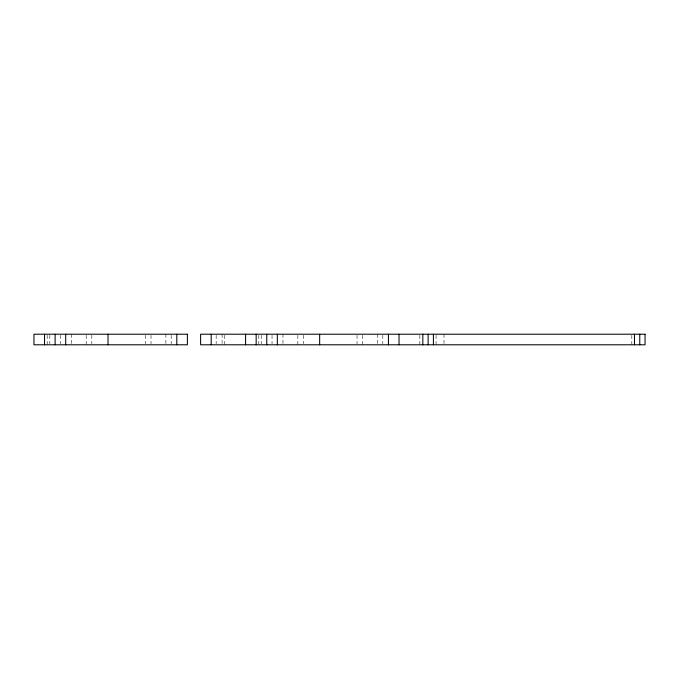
<?xml version="1.0" encoding="UTF-8"?>
<svg xmlns="http://www.w3.org/2000/svg" width="679" height="679" viewBox="0 0 679 679"><rect width="100%" height="100%" fill="white"/><g stroke="black" fill="none" stroke-linecap="round" stroke-linejoin="round"><path stroke-width="0.51" stroke-dasharray="3.4 2.55" d="M631.826 335.265L631.826 344.788M443.998 334.212L443.998 343.735M436.062 335.265L436.062 344.788M419.86 335.265L419.86 344.788M382.82 335.265L382.82 343.735M377.532 334.212L377.532 343.735M362.645 335.265L362.645 344.788M357.027 335.265L357.027 343.735M303.454 335.265L303.454 343.735M297.835 335.265L297.835 344.788M282.956 334.212L282.956 343.735M272.041 335.265L272.041 343.735M261.457 335.265L261.457 343.735M258.818 335.265L258.818 344.788M224.757 335.265L224.757 344.788M222.109 334.212L222.109 343.735M216.16 335.265L216.16 343.735M171.184 335.265L171.184 343.735M165.888 334.212L165.888 343.735M151.01 335.265L151.01 343.735M145.391 335.265L145.391 343.735M91.818 335.265L91.818 343.735M86.199 335.265L86.199 344.788M71.32 334.212L71.32 343.735M60.406 335.265L60.406 343.735M49.822 335.265L49.822 343.735M47.174 335.265L47.174 344.788"/><path stroke-width="1.02" d="M639.762 334.212L639.762 344.788M634.466 334.212L634.466 344.788M433.414 334.212L433.414 344.788M428.126 334.212L428.126 344.788M422.83 334.212L422.83 344.788M399.023 334.212L399.023 344.788M388.439 334.212L388.439 344.788M319.656 334.212L319.656 344.788M277.329 334.212L277.329 344.788M266.754 334.212L266.754 344.788M256.17 334.212L256.17 344.788M245.586 334.212L245.586 344.788M211.194 334.212L211.194 344.788M176.803 334.212L176.803 344.788M108.02 334.212L108.02 344.788M65.693 334.212L65.693 344.788M55.118 334.212L55.118 344.788M44.534 334.212L44.534 344.788M187.387 334.212L33.95 334.212L33.95 344.788L187.387 344.788L187.387 334.212M645.05 334.212L200.611 334.212L200.611 344.788L645.05 344.788L645.05 334.212"/></g></svg>
